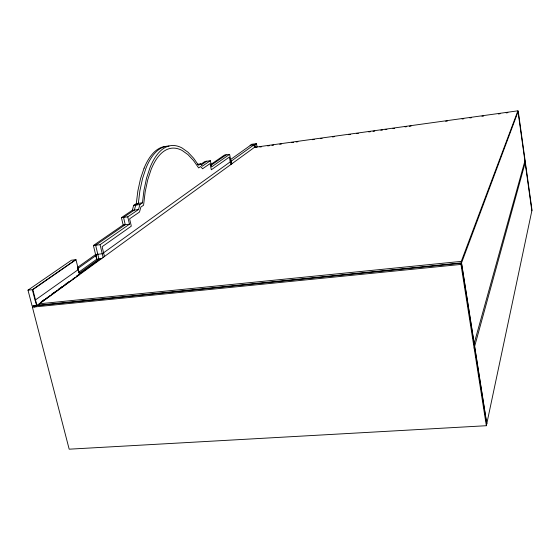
<?xml version="1.0" encoding="UTF-8"?>
<svg xmlns="http://www.w3.org/2000/svg" width="560" height="560" viewBox="0 0 560 560"><rect width="100%" height="100%" fill="white"/><g stroke="black" fill="none" stroke-linecap="round" stroke-linejoin="round"><path stroke-width="0.84" d="M101.948 258.615L96.712 259.203L93.401 245.476L123.137 224.966L121.422 217.623L132.293 210.315L133.7 205.331L139.902 204.547L142.457 202.832L143.962 190.337L146.594 177.982L150.101 167.349A98.973 39.445 83.6 0 1 182.147 148.036L188.006 152.236L193.662 158.27L198.513 165.242L200.536 163.891L202.363 166.166L210.371 160.727L211.659 166.873L229.593 154.357L231.588 164.045M133.7 205.331L136.29 203.616L137.83 191.142L140.504 178.794L144.067 168.175M486.353 425.712L532 210.084L518.238 111.216L460.971 264.418L486.353 425.712L69.181 449.183L32.403 307.153L34.468 305.655M474.145 348.131L525.329 162.141M121.422 217.623L127.764 216.846L138.516 209.538L139.902 204.547M474.187 343.392L524.902 160.979M486.801 423.619L461.3 261.387L517.916 110.817L254.485 147.329L39.445 303.793L39.788 305.123M256.396 147.483L257.11 146.958L256.445 143.626L251.594 144.298L250.089 145.376L254.961 144.697L256.445 143.626M32.403 307.153L34.167 306.978L36.225 305.48M41.174 301.882L44.002 299.831M51.779 294.182L54.607 292.131M58.135 289.562L62.377 286.489M65.905 283.92L68.733 281.869M76.503 276.22L100.52 258.776M41.44 301.889L44.24 299.852M45.64 298.837L50.54 295.274M51.94 294.259L56.833 290.696M58.233 289.681L62.433 286.629M63.833 285.614L68.733 282.051M72.233 279.503L75.033 277.473M76.433 276.451L79.597 274.379L75.978 259.707L71.435 260.218L28 290.15L32.088 305.893L461.538 262.906M34.874 306.908L79.597 274.379M79.1 273.322L98.931 258.951L95.627 245.217L125.244 224.714L123.536 217.364L134.365 210.056L135.765 205.072L138.341 203.357L139.867 190.876L142.534 178.521L146.076 167.902A98.861 39.739 83.6 0 1 168.994 146.041M78.54 272.363L96.782 259.196L95.655 254.506L102.249 253.757L253.981 144.83L254.485 147.329M78.834 272.79L78.036 269.535L78.4 269.5L35.063 300.216L32.34 289.695L75.502 259.763M77.483 268.758L97.804 254.261M230.363 159.684L250.495 145.32M77.371 267.505L95.655 254.506M93.401 245.476L100.079 244.699L129.472 224.203L127.764 216.846M28 290.15L32.851 289.639L75.978 259.707M210.868 165.424L226.17 154.833M210.497 164.703L224.462 155.064L229.593 154.357M201.411 164.843L206.794 161.217M200.956 164.178L205.009 161.455L210.371 160.727M259.854 147.007L261.583 146.762M267.631 145.929L269.36 145.691M271.95 145.327L273.679 145.089M279.727 144.249L281.456 144.011M291.823 142.576L293.552 142.338M296.149 141.981L297.878 141.736M312.564 139.706L314.293 139.461M320.341 138.628L322.07 138.39M332.444 136.948L334.173 136.71M348.859 134.68L350.588 134.435M356.636 133.602L358.365 133.357M368.739 131.922L370.468 131.684M373.058 131.327L374.787 131.089M380.835 130.249L382.564 130.011M385.154 129.647L386.883 129.409M392.931 128.576L394.66 128.331M405.034 126.896L406.763 126.658M409.353 126.301L411.082 126.056M445.648 121.275L447.377 121.03M462.07 119L463.792 118.755M469.847 117.922L471.576 117.684M481.943 116.242L483.672 116.004M498.365 113.974L500.087 113.729M506.142 112.896L507.871 112.651M197.617 164.283L200.536 163.891M136.29 203.616L142.457 202.832M132.293 210.315L138.516 209.538M123.137 224.966L129.472 224.203M78.022 269.549L78.386 269.507M39.445 303.793L461.3 261.387M34.125 305.907L461.447 263.158L486.724 423.962M34.167 306.978L460.971 264.418M32.851 289.639L36.918 305.417M35.182 300.209L36.54 305.452M100.079 244.699L103.187 257.67M104.524 256.704L102.13 246.708L131.306 226.156L129.612 218.82L139.489 212.044L140.868 207.046L143.57 205.219L145.173 191.828L147.721 179.816L151.116 169.477A96.243 38.346 83.6 0 1 182.231 150.535L187.929 154.595L193.431 160.447L198.646 167.909L200.711 166.509L202.538 168.777L210.042 163.625L211.337 169.771L229.32 157.108L230.853 164.584M231.273 161.168L231.819 163.821M254.961 144.697L255.458 147.196M517.916 110.817L531.846 210.819M144.074 168.182A98.805 39.886 83.6 0 1 164.542 146.538"/></g></svg>
